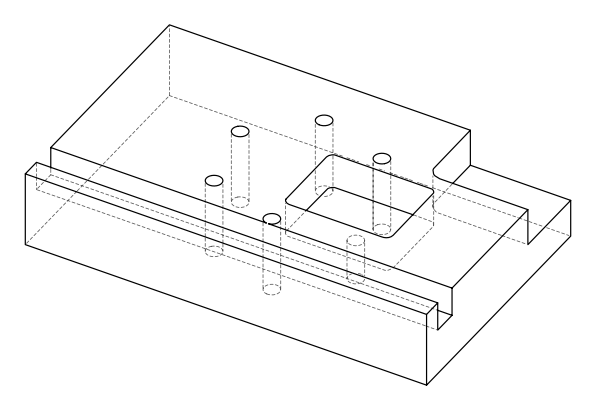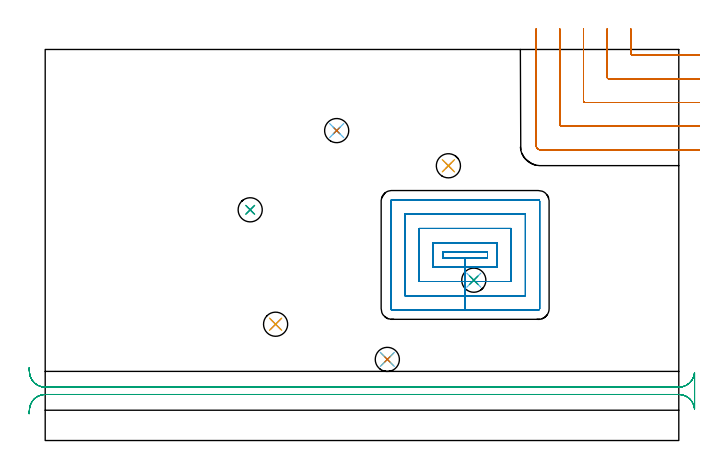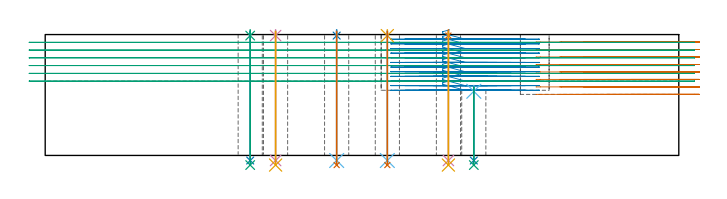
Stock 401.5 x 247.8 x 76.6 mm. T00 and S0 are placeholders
(PLAN: 21 operations, 15 tool changes, 50 min)
(1 MILL_CORNER_NOTCH_RECTANGULAR | CORNER_NOTCH_RECTANGULAR | UGT0201_094 | Follow Part, ap 5, ae 75% | 10.64 min | 278795 mm3)
(2 MILL_RECTANGULAR_POCKET | POCKET_RECTANGULAR_STRAIGHT | NXT0201_011 | Follow Part, ap 3, ae 75% | 24.59 min | 305178 mm3)
(3 MILL_RECTANGULAR_SLOT | SLOT_RECTANGULAR | UGT0201_094 | Follow Part, ap 5, ae 75% | 10.79 min | 291402 mm3)
(4 SPOT_DRILL | STEP1HOLE | NXT0321_9005460120000 | 0.03 min | 4 mm3)
(5 SPOT_DRILL_1 | STEP1HOLE_1 | NXT0321_9005460120000 | 0.03 min | 41 mm3)
(6 SPOT_DRILL_2 | STEP1HOLE_2 | NXT0321_9005460120000 | 0.04 min | 3 mm3)
(7 SPOT_DRILL_3 | STEP1HOLE_3 | NXT0321_9005460120000 | 0.03 min | 5 mm3)
(8 SPOT_DRILL_4 | STEP1HOLE_4 | NXT0321_9005460120000 | 0.03 min | 9 mm3)
(9 SPOT_DRILL_5 | STEP1HOLE_5 | NXT0321_9005460120000 | 0.03 min | 20 mm3)
(10 DRILL_THROUGH_HOLE_INTO_CENTER | STEP1HOLE | NXT0301_065 | 0.33 min | 5289 mm3)
(11 DRILL_TO_ENLARGE_THROUGH_HOLE | STEP1HOLE | UGT0301_283 | 0.34 min | 8773 mm3)
(12 DRILL_THROUGH_HOLE_INTO_CENTER_1 | STEP1HOLE_1 | NXT0301_065 | 0.33 min | 5268 mm3)
(13 DRILL_TO_ENLARGE_THROUGH_HOLE_1 | STEP1HOLE_1 | UGT0301_283 | 0.34 min | 8785 mm3)
(14 DRILL_THROUGH_HOLE_INTO_CENTER_2 | STEP1HOLE_2 | NXT0301_065 | 0.19 min | 2871 mm3)
(15 DRILL_TO_ENLARGE_THROUGH_HOLE_2 | STEP1HOLE_2 | UGT0301_283 | 0.21 min | 4690 mm3)
(16 DRILL_THROUGH_HOLE_INTO_CENTER_3 | STEP1HOLE_3 | NXT0301_065 | 0.33 min | 5331 mm3)
(17 DRILL_TO_ENLARGE_THROUGH_HOLE_3 | STEP1HOLE_3 | UGT0301_283 | 0.34 min | 8750 mm3)
(18 DRILL_THROUGH_HOLE_INTO_CENTER_4 | STEP1HOLE_4 | NXT0301_065 | 0.33 min | 5273 mm3)
(19 DRILL_TO_ENLARGE_THROUGH_HOLE_4 | STEP1HOLE_4 | UGT0301_283 | 0.34 min | 8778 mm3)
(20 DRILL_THROUGH_HOLE_INTO_CENTER_5 | STEP1HOLE_5 | NXT0301_065 | 0.33 min | 5293 mm3)
(21 DRILL_TO_ENLARGE_THROUGH_HOLE_5 | STEP1HOLE_5 | UGT0301_283 | 0.34 min | 8738 mm3)
(TOOL UGT0201_094 | End mill 20 mm | D20 FL38 Z4)
(TOOL NXT0201_011 | ENDMILL 12mm [2P460-1200-NA 1630] | D12 FL38 Z6)
(TOOL NXT0321_9005460120000 | NC Spot Drill, 142deg, 12mm, Carbide, Uncoated | D12 PA142 FL30 Z2)
(TOOL NXT0301_065 | Carbide Drill 9.4mm [860.1-0940-075A1-MM 2214] | D9.4 PA140 FL98 Z2)
(TOOL UGT0301_283 | Twist Drill 15.3 mm | D15.3 PA118 FL120 Z2)
(OP 1 MILL_CORNER_NOTCH_RECTANGULAR)
G17 G21 G94 G90
T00 M6
G54
G17 G0 G90 X371.1 Y260.8 S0 M3
G43 Z86.6 H0
Z71.862
G94 G1 Y257.8 F250.
Y245.194 F500.
G3 X372.094 Y244.2 R1.
G1 X411.5
X414.5 F250.
G0 Z86.6
X356.1 Y260.8
Z71.862
G1 Y257.8
Y230.195 F500.
G3 X357.095 Y229.2 R1.
G1 X411.5
X414.5 F250.
G0 Z86.6
X341.1 Y260.8
Z71.862
G1 Y257.8
Y215.195 F500.
G3 X342.095 Y214.2 R1.
G1 X411.5
X414.5 F250.
G0 Z86.6
X326.1 Y260.8
Z71.862
G1 Y257.8
Y200.195 F500.
G3 X327.095 Y199.2 R1.
G1 X411.5
X414.5 F250.
G0 Z86.6
X311.1 Y260.8
Z71.862
G1 Y257.8
Y186.8 F500.
G3 X313.7 Y184.2 R2.6
G1 X411.5
X414.5 F250.
G0 Z86.6
X371.1 Y260.8
Z67.125
G1 Y257.8
Y245.194 F500.
G3 X372.094 Y244.2 R1.
G1 X411.5
X414.5 F250.
G0 Z86.6
X356.1 Y260.8
Z67.125
G1 Y257.8
Y230.195 F500.
G3 X357.095 Y229.2 R1.
G1 X411.5
X414.5 F250.
G0 Z86.6
X341.1 Y260.8
Z67.125
G1 Y257.8
Y215.195 F500.
G3 X342.095 Y214.2 R1.
G1 X411.5
X414.5 F250.
G0 Z86.6
X326.1 Y260.8
Z67.125
G1 Y257.8
Y200.195 F500.
G3 X327.095 Y199.2 R1.
G1 X411.5
X414.5 F250.
G0 Z86.6
X311.1 Y260.8
Z67.125
G1 Y257.8
Y186.8 F500.
G3 X313.7 Y184.2 R2.6
G1 X411.5
X414.5 F250.
G0 Z86.6
X371.1 Y260.8
Z62.387
G1 Y257.8
Y245.194 F500.
G3 X372.094 Y244.2 R1.
G1 X411.5
X414.5 F250.
G0 Z86.6
X356.1 Y260.8
Z62.387
G1 Y257.8
Y230.195 F500.
G3 X357.095 Y229.2 R1.
G1 X411.5
X414.5 F250.
G0 Z86.6
X341.1 Y260.8
Z62.387
G1 Y257.8
Y215.195 F500.
G3 X342.095 Y214.2 R1.
G1 X411.5
X414.5 F250.
G0 Z86.6
X326.1 Y260.8
Z62.387
G1 Y257.8
Y200.195 F500.
G3 X327.095 Y199.2 R1.
G1 X411.5
X414.5 F250.
G0 Z86.6
X311.1 Y260.8
Z62.387
G1 Y257.8
Y186.8 F500.
G3 X313.7 Y184.2 R2.6
G1 X411.5
X414.5 F250.
G0 Z86.6
X371.1 Y260.8
Z57.65
G1 Y257.8
Y245.194 F500.
G3 X372.094 Y244.2 R1.
G1 X411.5
X414.5 F250.
G0 Z86.6
X356.1 Y260.8
Z57.65
G1 Y257.8
Y230.195 F500.
G3 X357.095 Y229.2 R1.
G1 X411.5
X414.5 F250.
G0 Z86.6
X341.1 Y260.8
Z57.65
G1 Y257.8
Y215.195 F500.
G3 X342.095 Y214.2 R1.
G1 X411.5
X414.5 F250.
G0 Z86.6
X326.1 Y260.8
Z57.65
G1 Y257.8
Y200.195 F500.
G3 X327.095 Y199.2 R1.
G1 X411.5
X414.5 F250.
G0 Z86.6
X311.1 Y260.8
Z57.65
G1 Y257.8
Y186.8 F500.
G3 X313.7 Y184.2 R2.6
G1 X411.5
X414.5 F250.
G0 Z86.6
X371.1 Y260.8
Z52.912
G1 Y257.8
Y245.194 F500.
G3 X372.094 Y244.2 R1.
G1 X411.5
X414.5 F250.
G0 Z86.6
X356.1 Y260.8
Z52.912
G1 Y257.8
Y230.195 F500.
G3 X357.095 Y229.2 R1.
G1 X411.5
X414.5 F250.
G0 Z86.6
X341.1 Y260.8
Z52.912
G1 Y257.8
Y215.195 F500.
G3 X342.095 Y214.2 R1.
G1 X411.5
X414.5 F250.
G0 Z86.6
X326.1 Y260.8
Z52.912
G1 Y257.8
Y200.195 F500.
G3 X327.095 Y199.2 R1.
G1 X411.5
X414.5 F250.
G0 Z86.6
X311.1 Y260.8
Z52.912
G1 Y257.8
Y186.8 F500.
G3 X313.7 Y184.2 R2.6
G1 X411.5
X414.5 F250.
G0 Z86.6
X371.1 Y260.8
Z48.175
G1 Y257.8
Y245.194 F500.
G3 X372.094 Y244.2 R1.
G1 X411.5
X414.5 F250.
G0 Z86.6
X356.1 Y260.8
Z48.175
G1 Y257.8
Y230.195 F500.
G3 X357.095 Y229.2 R1.
G1 X411.5
X414.5 F250.
G0 Z86.6
X341.1 Y260.8
Z48.175
G1 Y257.8
Y215.195 F500.
G3 X342.095 Y214.2 R1.
G1 X411.5
X414.5 F250.
G0 Z86.6
X326.1 Y260.8
Z48.175
G1 Y257.8
Y200.195 F500.
G3 X327.095 Y199.2 R1.
G1 X411.5
X414.5 F250.
G0 Z86.6
X311.1 Y260.8
Z48.175
G1 Y257.8
Y186.8 F500.
G3 X313.7 Y184.2 R2.6
G1 X411.5
X414.5 F250.
G0 Z86.6
X371.1 Y260.8
Z43.437
G1 Y257.8
Y245.194 F500.
G3 X372.094 Y244.2 R1.
G1 X411.5
X414.5 F250.
G0 Z86.6
X356.1 Y260.8
Z43.437
G1 Y257.8
Y230.195 F500.
G3 X357.095 Y229.2 R1.
G1 X411.5
X414.5 F250.
G0 Z86.6
X341.1 Y260.8
Z43.437
G1 Y257.8
Y215.195 F500.
G3 X342.095 Y214.2 R1.
G1 X411.5
X414.5 F250.
G0 Z86.6
X326.1 Y260.8
Z43.437
G1 Y257.8
Y200.195 F500.
G3 X327.095 Y199.2 R1.
G1 X411.5
X414.5 F250.
G0 Z86.6
X311.1 Y260.8
Z43.437
G1 Y257.8
Y186.8 F500.
G3 X313.7 Y184.2 R2.6
G1 X411.5
X414.5 F250.
G0 Z86.6
X371.1 Y260.8
Z38.7
G1 Y257.8
Y245.194 F500.
G3 X372.094 Y244.2 R1.
G1 X411.5
X414.5 F250.
G0 Z86.6
X356.1 Y260.8
Z38.7
G1 Y257.8
Y230.195 F500.
G3 X357.095 Y229.2 R1.
G1 X411.5
X414.5 F250.
G0 Z86.6
X341.1 Y260.8
Z38.7
G1 Y257.8
Y215.195 F500.
G3 X342.095 Y214.2 R1.
G1 X411.5
X414.5 F250.
G0 Z86.6
X326.1 Y260.8
Z38.7
G1 Y257.8
Y200.195 F500.
G3 X327.095 Y199.2 R1.
G1 X411.5
X414.5 F250.
G0 Z86.6
X311.1 Y260.8
Z38.7
G1 Y257.8
Y186.8 F500.
G3 X313.7 Y184.2 R2.6
G1 X411.5
X414.5 F250.
G0 Z86.6
M5
M2
(OP 2 MILL_RECTANGULAR_POCKET)
G17 G21 G94 G90
T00 M6
G54
G17 G0 G90 X256.275 Y119.4 S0 M3
G43 Z86.6 H1
Z79.6
G94 G1 X251.9 Z78.428 F250.
Y115.8 Z77.463
X266.1 Z73.658
X280.3 F500.
Y119.4
X251.9
Y115.8
X266.1
Y109.8
X286.3
Y125.4
X245.9
Y109.8
X266.1
Y100.8
X295.3
Y134.4
X236.9
Y100.8
X266.1
Y91.8
X304.3
Y143.4
X227.9
Y91.8
X266.1
Y82.8
X312.6
G3 X313.3 Y83.5 R0.7
G1 Y151.7
G3 X312.6 Y152.4 R0.7
G1 X219.6
G3 X218.9 Y151.7 R0.7
G1 Y83.5
G3 X219.6 Y82.8 R0.7
G1 X266.1
X267.1
G0 X256.275 Y119.4 Z76.658
G1 X251.9 Z75.486 F250.
Y115.8 Z74.521
X266.1 Z70.717
X280.3 F500.
Y119.4
X251.9
Y115.8
X266.1
Y109.8
X286.3
Y125.4
X245.9
Y109.8
X266.1
Y100.8
X295.3
Y134.4
X236.9
Y100.8
X266.1
Y91.8
X304.3
Y143.4
X227.9
Y91.8
X266.1
Y82.8
X312.6
G3 X313.3 Y83.5 R0.7
G1 Y151.7
G3 X312.6 Y152.4 R0.7
G1 X219.6
G3 X218.9 Y151.7 R0.7
G1 Y83.5
G3 X219.6 Y82.8 R0.7
G1 X266.1
X267.1
G0 X256.275 Y119.4 Z73.717
G1 X251.9 Z72.544 F250.
Y115.8 Z71.58
X266.1 Z67.775
X280.3 F500.
Y119.4
X251.9
Y115.8
X266.1
Y109.8
X286.3
Y125.4
X245.9
Y109.8
X266.1
Y100.8
X295.3
Y134.4
X236.9
Y100.8
X266.1
Y91.8
X304.3
Y143.4
X227.9
Y91.8
X266.1
Y82.8
X312.6
G3 X313.3 Y83.5 R0.7
G1 Y151.7
G3 X312.6 Y152.4 R0.7
G1 X219.6
G3 X218.9 Y151.7 R0.7
G1 Y83.5
G3 X219.6 Y82.8 R0.7
G1 X266.1
X267.1
G0 X256.275 Y119.4 Z70.775
G1 X251.9 Z69.603 F250.
Y115.8 Z68.638
X266.1 Z64.833
X280.3 F500.
Y119.4
X251.9
Y115.8
X266.1
Y109.8
X286.3
Y125.4
X245.9
Y109.8
X266.1
Y100.8
X295.3
Y134.4
X236.9
Y100.8
X266.1
Y91.8
X304.3
Y143.4
X227.9
Y91.8
X266.1
Y82.8
X312.6
G3 X313.3 Y83.5 R0.7
G1 Y151.7
G3 X312.6 Y152.4 R0.7
G1 X219.6
G3 X218.9 Y151.7 R0.7
G1 Y83.5
G3 X219.6 Y82.8 R0.7
G1 X266.1
X267.1
G0 X256.275 Y119.4 Z67.833
G1 X251.9 Z66.661 F250.
Y115.8 Z65.696
X266.1 Z61.892
X280.3 F500.
Y119.4
X251.9
Y115.8
X266.1
Y109.8
X286.3
Y125.4
X245.9
Y109.8
X266.1
Y100.8
X295.3
Y134.4
X236.9
Y100.8
X266.1
Y91.8
X304.3
Y143.4
X227.9
Y91.8
X266.1
Y82.8
X312.6
G3 X313.3 Y83.5 R0.7
G1 Y151.7
G3 X312.6 Y152.4 R0.7
G1 X219.6
G3 X218.9 Y151.7 R0.7
G1 Y83.5
G3 X219.6 Y82.8 R0.7
G1 X266.1
X267.1
G0 X256.275 Y119.4 Z64.892
G1 X251.9 Z63.719 F250.
Y115.8 Z62.755
X266.1 Z58.95
X280.3 F500.
Y119.4
X251.9
Y115.8
X266.1
Y109.8
X286.3
Y125.4
X245.9
Y109.8
X266.1
Y100.8
X295.3
Y134.4
X236.9
Y100.8
X266.1
Y91.8
X304.3
Y143.4
X227.9
Y91.8
X266.1
Y82.8
X312.6
G3 X313.3 Y83.5 R0.7
G1 Y151.7
G3 X312.6 Y152.4 R0.7
G1 X219.6
G3 X218.9 Y151.7 R0.7
G1 Y83.5
G3 X219.6 Y82.8 R0.7
G1 X266.1
X267.1
G0 X256.275 Y119.4 Z61.95
G1 X251.9 Z60.778 F250.
Y115.8 Z59.813
X266.1 Z56.008
X280.3 F500.
Y119.4
X251.9
Y115.8
X266.1
Y109.8
X286.3
Y125.4
X245.9
Y109.8
X266.1
Y100.8
X295.3
Y134.4
X236.9
Y100.8
X266.1
Y91.8
X304.3
Y143.4
X227.9
Y91.8
X266.1
Y82.8
X312.6
G3 X313.3 Y83.5 R0.7
G1 Y151.7
G3 X312.6 Y152.4 R0.7
G1 X219.6
G3 X218.9 Y151.7 R0.7
G1 Y83.5
G3 X219.6 Y82.8 R0.7
G1 X266.1
X267.1
G0 X256.275 Y119.4 Z59.008
G1 X251.9 Z57.836 F250.
Y115.8 Z56.872
X266.1 Z53.067
X280.3 F500.
Y119.4
X251.9
Y115.8
X266.1
Y109.8
X286.3
Y125.4
X245.9
Y109.8
X266.1
Y100.8
X295.3
Y134.4
X236.9
Y100.8
X266.1
Y91.8
X304.3
Y143.4
X227.9
Y91.8
X266.1
Y82.8
X312.6
G3 X313.3 Y83.5 R0.7
G1 Y151.7
G3 X312.6 Y152.4 R0.7
G1 X219.6
G3 X218.9 Y151.7 R0.7
G1 Y83.5
G3 X219.6 Y82.8 R0.7
G1 X266.1
X267.1
G0 X256.275 Y119.4 Z56.067
G1 X251.9 Z54.894 F250.
Y115.8 Z53.93
X266.1 Z50.125
X280.3 F500.
Y119.4
X251.9
Y115.8
X266.1
Y109.8
X286.3
Y125.4
X245.9
Y109.8
X266.1
Y100.8
X295.3
Y134.4
X236.9
Y100.8
X266.1
Y91.8
X304.3
Y143.4
X227.9
Y91.8
X266.1
Y82.8
X312.6
G3 X313.3 Y83.5 R0.7
G1 Y151.7
G3 X312.6 Y152.4 R0.7
G1 X219.6
G3 X218.9 Y151.7 R0.7
G1 Y83.5
G3 X219.6 Y82.8 R0.7
G1 X266.1
X267.1
G0 X256.275 Y119.4 Z53.125
G1 X251.9 Z51.953 F250.
Y115.8 Z50.988
X266.1 Z47.183
X280.3 F500.
Y119.4
X251.9
Y115.8
X266.1
Y109.8
X286.3
Y125.4
X245.9
Y109.8
X266.1
Y100.8
X295.3
Y134.4
X236.9
Y100.8
X266.1
Y91.8
X304.3
Y143.4
X227.9
Y91.8
X266.1
Y82.8
X312.6
G3 X313.3 Y83.5 R0.7
G1 Y151.7
G3 X312.6 Y152.4 R0.7
G1 X219.6
G3 X218.9 Y151.7 R0.7
G1 Y83.5
G3 X219.6 Y82.8 R0.7
G1 X266.1
X267.1
G0 X256.275 Y119.4 Z50.183
G1 X251.9 Z49.011 F250.
Y115.8 Z48.047
X266.1 Z44.242
X280.3 F500.
Y119.4
X251.9
Y115.8
X266.1
Y109.8
X286.3
Y125.4
X245.9
Y109.8
X266.1
Y100.8
X295.3
Y134.4
X236.9
Y100.8
X266.1
Y91.8
X304.3
Y143.4
X227.9
Y91.8
X266.1
Y82.8
X312.6
G3 X313.3 Y83.5 R0.7
G1 Y151.7
G3 X312.6 Y152.4 R0.7
G1 X219.6
G3 X218.9 Y151.7 R0.7
G1 Y83.5
G3 X219.6 Y82.8 R0.7
G1 X266.1
X267.1
G0 X256.275 Y119.4 Z47.242
G1 X251.9 Z46.069 F250.
Y115.8 Z45.105
X266.1 Z41.3
X280.3 F500.
Y119.4
X251.9
Y115.8
X266.1
Y109.8
X286.3
Y125.4
X245.9
Y109.8
X266.1
Y100.8
X295.3
Y134.4
X236.9
Y100.8
X266.1
Y91.8
X304.3
Y143.4
X227.9
Y91.8
X266.1
Y82.8
X312.6
G3 X313.3 Y83.5 R0.7
G1 Y151.7
G3 X312.6 Y152.4 R0.7
G1 X219.6
G3 X218.9 Y151.7 R0.7
G1 Y83.5
G3 X219.6 Y82.8 R0.7
G1 X266.1
X267.1
G0 Z86.6
M5
M2
(OP 3 MILL_RECTANGULAR_SLOT)
G17 G21 G94 G90
T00 M6
G54
G17 G0 G90 X-10.202 Y16.983 S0 M3
G43 Z86.6 H0
Z71.683
G94 G1 X-9.97 Y19.974 F250.
G2 X0. Y29.2 R10. F500.
G1 X401.5
G2 X411.47 Y19.974 R10.
G1 X411.5
Y43.026
X411.47
G2 X401.5 Y33.8 R10.
G1 X217.673
G2 X216.8 Y33.838 R10.
X215.927 Y33.8 R10.
G1 X0.
G2 X-9.97 Y43.026 R10.
G1 X-10.202 Y46.017 F250.
G0 Y16.983 Z66.767
G1 X-9.97 Y19.974
G2 X0. Y29.2 R10. F500.
G1 X401.5
G2 X411.47 Y19.974 R10.
G1 X411.5
Y43.026
X411.47
G2 X401.5 Y33.8 R10.
G1 X217.673
G2 X216.8 Y33.838 R10.
X215.927 Y33.8 R10.
G1 X0.
G2 X-9.97 Y43.026 R10.
G1 X-10.202 Y46.017 F250.
G0 Y16.983 Z61.85
G1 X-9.97 Y19.974
G2 X0. Y29.2 R10. F500.
G1 X401.5
G2 X411.47 Y19.974 R10.
G1 X411.5
Y43.026
X411.47
G2 X401.5 Y33.8 R10.
G1 X217.673
G2 X216.8 Y33.838 R10.
X215.927 Y33.8 R10.
G1 X0.
G2 X-9.97 Y43.026 R10.
G1 X-10.202 Y46.017 F250.
G0 Y16.983 Z56.933
G1 X-9.97 Y19.974
G2 X0. Y29.2 R10. F500.
G1 X401.5
G2 X411.47 Y19.974 R10.
G1 X411.5
Y43.026
X411.47
G2 X401.5 Y33.8 R10.
G1 X217.673
G2 X216.8 Y33.838 R10.
X215.927 Y33.8 R10.
G1 X0.
G2 X-9.97 Y43.026 R10.
G1 X-10.202 Y46.017 F250.
G0 Y16.983 Z52.017
G1 X-9.97 Y19.974
G2 X0. Y29.2 R10. F500.
G1 X401.5
G2 X411.47 Y19.974 R10.
G1 X411.5
Y43.026
X411.47
G2 X401.5 Y33.8 R10.
G1 X217.673
G2 X216.8 Y33.838 R10.
X215.927 Y33.8 R10.
G1 X0.
G2 X-9.97 Y43.026 R10.
G1 X-10.202 Y46.017 F250.
G0 Y16.983 Z47.1
G1 X-9.97 Y19.974
G2 X0. Y29.2 R10. F500.
G1 X401.5
G2 X411.47 Y19.974 R10.
G1 X411.5
Y43.026
X411.47
G2 X401.5 Y33.8 R10.
G1 X217.673
G2 X216.8 Y33.838 R10.
X215.927 Y33.8 R10.
G1 X0.
G2 X-9.97 Y43.026 R10.
G1 X-10.202 Y46.017 F250.
G0 Z86.6
M5
M2
(OP 4 SPOT_DRILL)
G17 G21 G94 G90
T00 M6
G54
G17 G0 G90 X146. Y73.7 S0 M3
G43 Z86.6 H0
G94 G81 G98 Z75.941 F250. R79.6
G80
M5
M2
(OP 5 SPOT_DRILL_1)
G17 G21 G94 G90
T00 M6
G54
G17 G0 G90 X216.8 Y51.4 S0 M3
G43 Z86.6 H0
G94 G81 G98 Z75.941 F250. R79.6
G80
M5
M2
(OP 6 SPOT_DRILL_2)
G17 G21 G94 G90
T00 M6
G54
G17 G0 G90 X271.6 Y101.6 S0 M3
G43 Z86.6 H0
G94 G81 G98 Z40.641 F250. R44.3
G80
M5
M2
(OP 7 SPOT_DRILL_3)
G17 G21 G94 G90
T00 M6
G54
G17 G0 G90 X255.5 Y174.1 S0 M3
G43 Z86.6 H0
G94 G81 G98 Z75.941 F250. R79.6
G80
M5
M2
(OP 8 SPOT_DRILL_4)
G17 G21 G94 G90
T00 M6
G54
G17 G0 G90 X184.7 Y196.4 S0 M3
G43 Z86.6 H0
G94 G81 G98 Z75.941 F250. R79.6
G80
M5
M2
(OP 9 SPOT_DRILL_5)
G17 G21 G94 G90
T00 M6
G54
G17 G0 G90 X129.9 Y146.2 S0 M3
G43 Z86.6 H0
G94 G81 G98 Z75.941 F250. R79.6
G80
M5
M2
(OP 10 DRILL_THROUGH_HOLE_INTO_CENTER)
G17 G21 G94 G90
T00 M6
G54
G17 G0 G90 X146. Y73.7 S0 M3
G43 Z86.6 H1
G94 G73 G98 Z-3.211 F250. Q8.868 R78.6
G80
M5
M2
(OP 11 DRILL_TO_ENLARGE_THROUGH_HOLE)
G17 G21 G94 G90
T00 M6
G54
G17 G0 G90 X146. Y73.7 S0 M3
G43 Z86.6 H0
G94 G73 G98 Z-6.097 F250. Q13.783 R78.6
G80
M5
M2
(OP 12 DRILL_THROUGH_HOLE_INTO_CENTER_1)
G17 G21 G94 G90
T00 M6
G54
G17 G0 G90 X216.8 Y51.4 S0 M3
G43 Z86.6 H1
G94 G73 G98 Z-3.211 F250. Q8.868 R78.6
G80
M5
M2
(OP 13 DRILL_TO_ENLARGE_THROUGH_HOLE_1)
G17 G21 G94 G90
T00 M6
G54
G17 G0 G90 X216.8 Y51.4 S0 M3
G43 Z86.6 H0
G94 G73 G98 Z-6.097 F250. Q13.783 R78.6
G80
M5
M2
(OP 14 DRILL_THROUGH_HOLE_INTO_CENTER_2)
G17 G21 G94 G90
T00 M6
G54
G17 G0 G90 X271.6 Y101.6 S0 M3
G43 Z86.6 H1
G94 G73 G98 Z-3.211 F250. Q8.902 R43.3
G80
M5
M2
(OP 15 DRILL_TO_ENLARGE_THROUGH_HOLE_2)
G17 G21 G94 G90
T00 M6
G54
G17 G0 G90 X271.6 Y101.6 S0 M3
G43 Z86.6 H0
G94 G73 G98 Z-6.097 F250. Q11.849 R43.3
G80
M5
M2
(OP 16 DRILL_THROUGH_HOLE_INTO_CENTER_3)
G17 G21 G94 G90
T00 M6
G54
G17 G0 G90 X255.5 Y174.1 S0 M3
G43 Z86.6 H1
G94 G73 G98 Z-3.211 F250. Q8.868 R78.6
G80
M5
M2
(OP 17 DRILL_TO_ENLARGE_THROUGH_HOLE_3)
G17 G21 G94 G90
T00 M6
G54
G17 G0 G90 X255.5 Y174.1 S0 M3
G43 Z86.6 H0
G94 G73 G98 Z-6.097 F250. Q13.783 R78.6
G80
M5
M2
(OP 18 DRILL_THROUGH_HOLE_INTO_CENTER_4)
G17 G21 G94 G90
T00 M6
G54
G17 G0 G90 X184.7 Y196.4 S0 M3
G43 Z86.6 H1
G94 G73 G98 Z-3.211 F250. Q8.868 R78.6
G80
M5
M2
(OP 19 DRILL_TO_ENLARGE_THROUGH_HOLE_4)
G17 G21 G94 G90
T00 M6
G54
G17 G0 G90 X184.7 Y196.4 S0 M3
G43 Z86.6 H0
G94 G73 G98 Z-6.097 F250. Q13.783 R78.6
G80
M5
M2
(OP 20 DRILL_THROUGH_HOLE_INTO_CENTER_5)
G17 G21 G94 G90
T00 M6
G54
G17 G0 G90 X129.9 Y146.2 S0 M3
G43 Z86.6 H1
G94 G73 G98 Z-3.211 F250. Q8.868 R78.6
G80
M5
M2
(OP 21 DRILL_TO_ENLARGE_THROUGH_HOLE_5)
G17 G21 G94 G90
T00 M6
G54
G17 G0 G90 X129.9 Y146.2 S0 M3
G43 Z86.6 H0
G94 G73 G98 Z-6.097 F250. Q13.783 R78.6
G80
M5
M2
